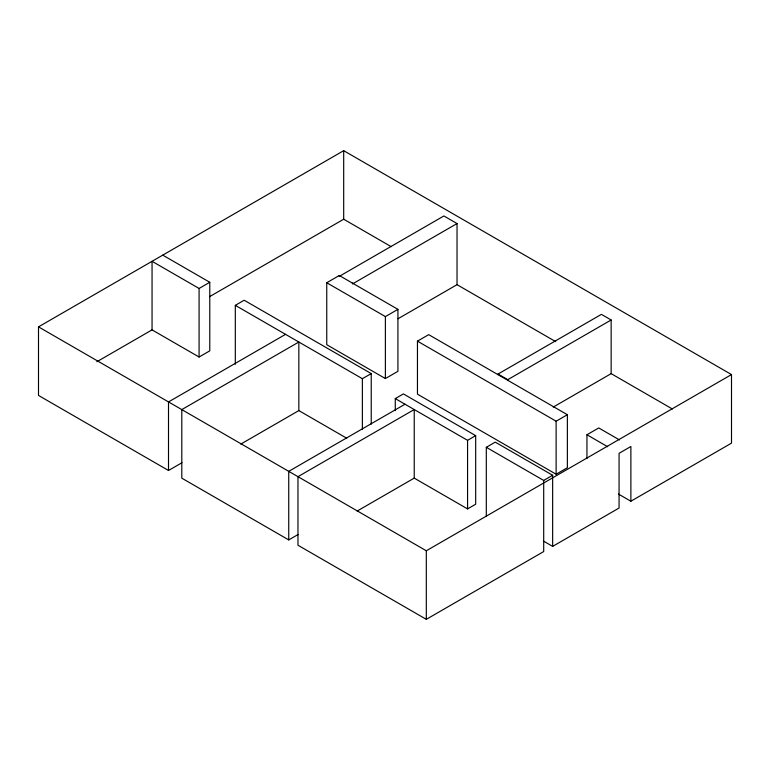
<?xml version="1.0" encoding="UTF-8"?>
<svg xmlns="http://www.w3.org/2000/svg" width="770" height="770" viewBox="0 0 770 770"><rect width="100%" height="100%" fill="white"/><g stroke="black" fill="none" stroke-linecap="round" stroke-linejoin="round"><path stroke-width="1.16" d="M181.97 462.722L168.505 470.489L38.5 395.433L38.5 326.865L343.69 150.67L731.5 374.567L731.5 443.135L630.88 501.222L618.435 494.042M152.056 329.868L152.056 261.309L199.084 288.461L209.777 282.282L209.777 350.851L199.084 357.02L152.056 329.868L96.837 361.756M209.546 296.681L343.69 219.229L391.208 246.66M235.312 364.287L235.312 305.344L244.167 300.233L371.227 373.594L371.227 424.116M326.75 282.744L339.291 275.506L397.926 309.357L397.926 371.323L385.385 378.561L326.75 344.71L326.75 282.744L385.385 316.595L397.926 309.357M340.321 275.756L443.886 215.966L457.034 223.56L457.034 284.669L555.709 341.639M457.034 223.56L352.439 283.947L352.439 283.091M285.555 334.353L168.505 401.93L168.505 470.489M398.003 318.751L457.034 284.669M417.456 341.149L428.707 334.652L567.375 414.712L567.375 467.736L556.123 474.224L417.456 394.163L417.456 341.149L556.123 421.209L567.375 414.712M240.837 444.078L298.847 410.583L346.75 438.245M235.312 305.344L362.372 378.696L371.227 373.594M395.28 410.631L395.28 398.6L403.393 393.913L475.677 435.647L475.677 504.215L467.563 508.903L414.231 478.112L357.136 511.068M405.01 404.221L288.74 471.346L288.74 539.914L298.086 534.515M498.036 374.682L498.036 374.037L601.409 314.362L611.149 319.983L611.149 373.642L672.364 408.986M498.036 374.037L507.776 379.668L611.149 319.983M395.28 398.6L467.563 440.334L475.677 435.647M553.264 407.07L611.149 373.642M486.303 516.054L486.303 447.303L495.254 442.134L552.648 475.263L552.648 546.392L543.428 541.06M586.942 458.554L586.942 434.761L598.742 427.947L619.475 439.92M486.303 447.303L543.697 480.432L552.648 475.263M38.5 326.865L426.311 550.771L731.5 374.567M414.231 478.112L414.231 409.544L297.971 476.668L297.971 545.237L426.311 619.33L543.697 551.561L543.697 480.432M552.648 546.392L619.07 508.036L619.07 453.318L630.88 446.504L630.88 501.222M586.942 434.761L607.674 446.735M162.749 255.13L209.777 282.282M288.74 539.914L181.797 478.16L181.797 409.601L298.847 342.024L298.847 410.583M556.123 421.209L556.123 474.224M507.776 379.668L507.776 380.303M467.563 440.334L467.563 508.903M426.311 550.771L426.311 619.33M385.385 316.595L385.385 378.561M362.372 378.696L362.372 429.217M343.69 150.67L343.69 219.229M339.291 275.506L339.291 276.353M199.084 288.461L199.084 357.02"/></g></svg>
